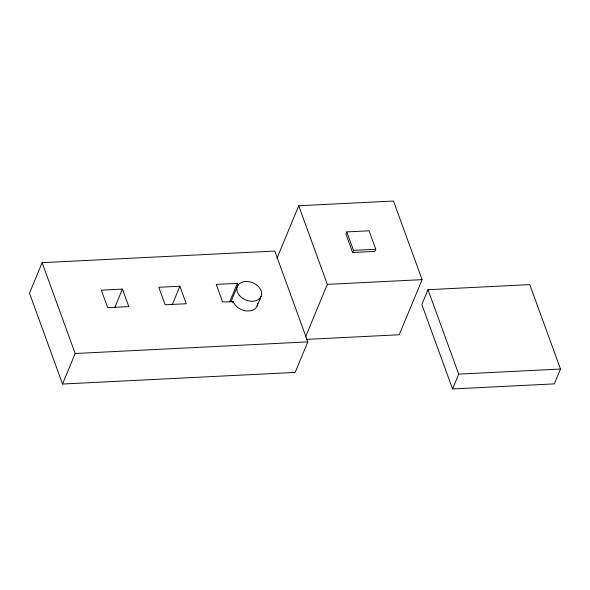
<?xml version="1.0" encoding="UTF-8"?>
<svg xmlns="http://www.w3.org/2000/svg" width="590" height="590" viewBox="0 0 590 590"><rect width="100%" height="100%" fill="white"/><g stroke="black" fill="none" stroke-linecap="round" stroke-linejoin="round"><path stroke-width="0.89" d="M42.141 262.675L29.5 293.201L62.54 384.031L295.184 372.408L307.825 341.883L274.785 251.052L42.141 262.675L75.188 353.506L62.54 384.031M114.792 307.552L122.44 289.1L101.34 290.155L107.704 307.656L128.804 306.601L122.44 289.1M172.243 304.683L179.891 286.231L158.791 287.286L165.156 304.787L186.256 303.732L179.891 286.231M229.849 301.446L237.335 283.362L216.242 284.417L222.607 301.91L233.293 301.719A12.884 9.27 22.5 0 0 247.092 310.974A12.884 9.27 22.5 0 0 257.609 303.267M231.088 301.49L237.313 286.467M232.681 302.589L233.183 301.387M257.107 306.018L261.149 296.269M276.939 258.346L298.717 205.77L393.486 201.035L422.086 279.645L399.253 334.759L306.321 339.405M346.787 231.907L345.91 234.031L352.628 252.498L374.893 251.384L375.771 249.268L369.052 230.793L346.787 231.907L353.506 250.374L352.628 252.498M305.531 336.949L327.31 284.38L298.717 205.77M427.993 289.697L421.85 304.536L452.567 388.965L554.357 383.876L560.5 369.038L529.783 284.609L427.993 289.697L458.71 374.126L452.567 388.965M353.506 250.374L375.771 249.268M327.31 284.38L422.086 279.645M75.188 353.506L307.825 341.883M458.71 374.126L560.5 369.038M237.335 283.362L238.065 285.368M239.4 295.45A12.884 9.27 22.5 0 0 260.721 297.124A12.884 9.27 22.5 0 0 247.557 281.533A12.884 9.27 22.5 0 0 239.4 295.45"/></g></svg>
